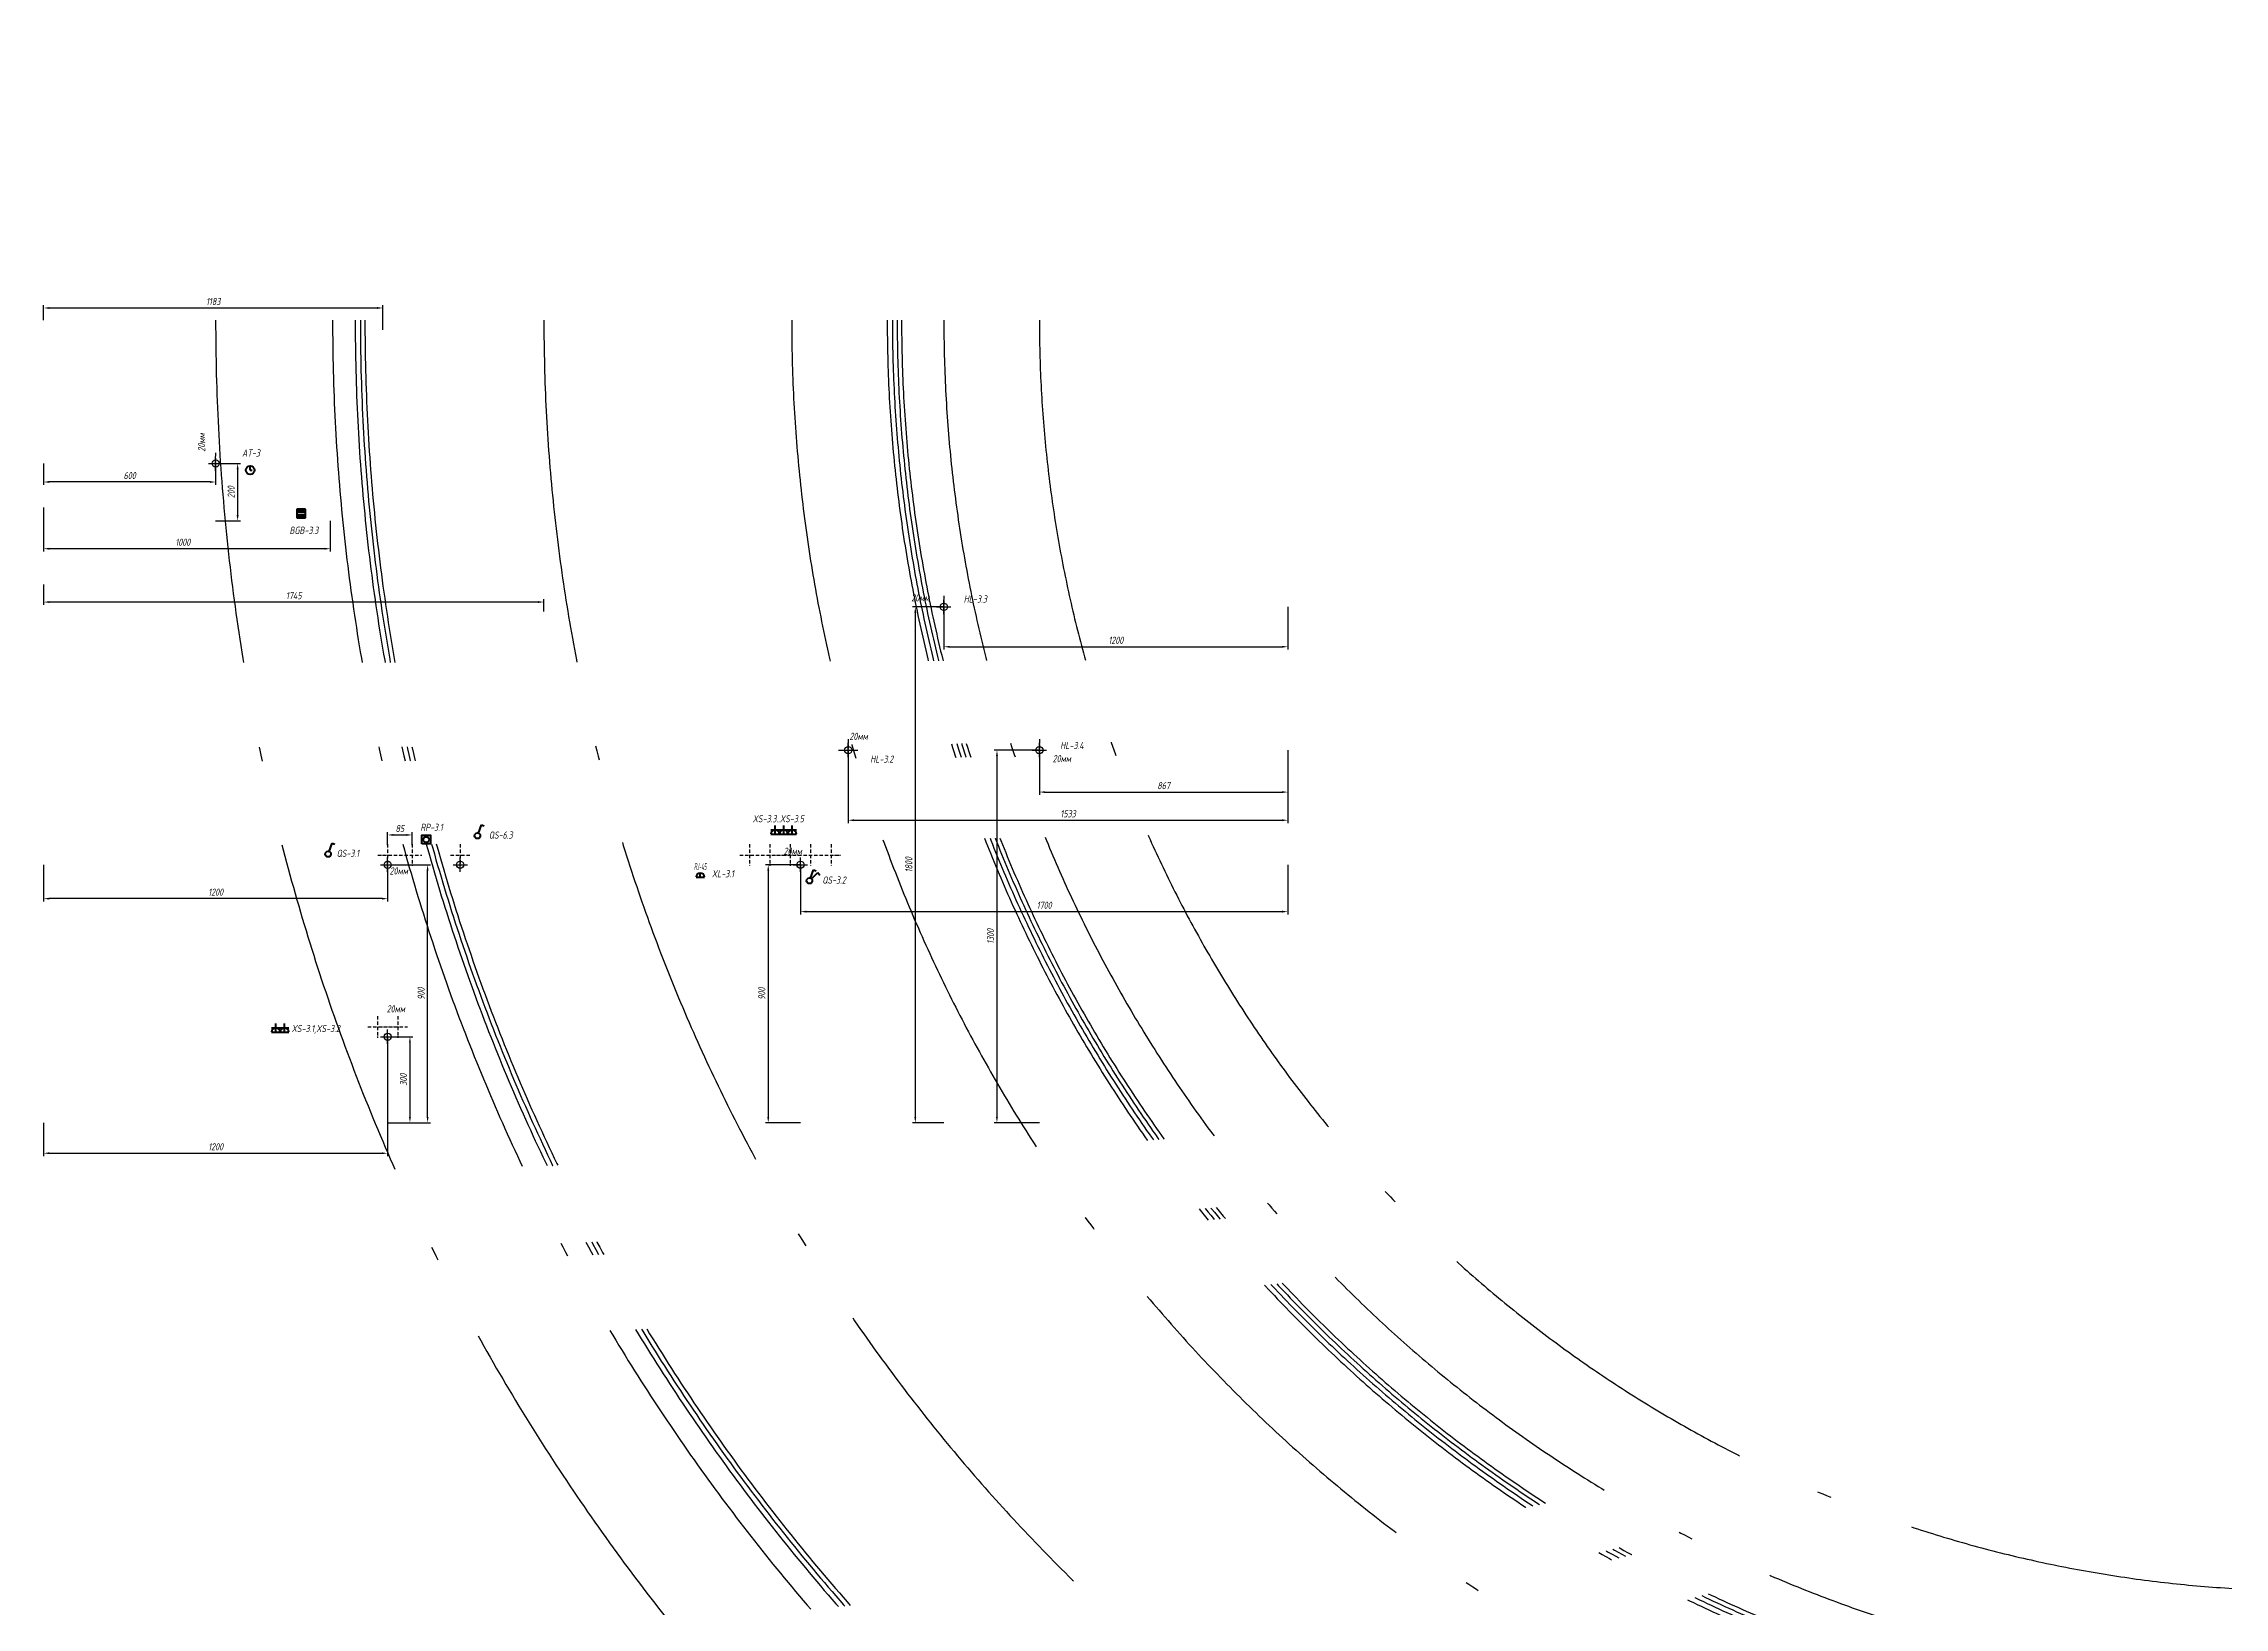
# Model space of a CAD drawing. Header units: millimetres. Extents: x -7022 to 24250, y -3577 to 31792.
# Drawn here: x -7022 to 584, y -761 to 4695 of the extents above; entities that cross this region are included whole.
import ezdxf
from ezdxf.enums import TextEntityAlignment as Align

# ---------------------------------------------------------------- set-up
doc = ezdxf.new("R2010")
doc.units = ezdxf.units.MM
doc.header["$PDMODE"] = 34
doc.header["$PDSIZE"] = 25
doc.linetypes.add('ACAD_ISO10W100', pattern=[18.5, 12, -3, 0.5, -3])
doc.layers.add('02 ЭОМ и СС', color=7, linetype='Continuous')
doc.layers.add('11 Привязка размеры', color=7, linetype='Continuous')
doc.layers.add('100 noprint', color=1, linetype='Continuous', plot=False)
doc.styles.get("Standard").update_dxf_attribs({"font": ''})
doc.styles.add('ГОСТ-ISOCPEUR', font='isocpeui.ttf', dxfattribs={"width": 0.8})
doc.styles.get('Standard').set_extended_font_data('Ubuntu')
doc.dimstyles.new('ISO-25', dxfattribs={"dimtxt": 2.5, "dimasz": 2.5, "dimexe": 1.25, "dimexo": 0.625, "dimtad": 1, "dimtxsty": 'Standard', "dimcen": 2.5, "dimadec": 0, "dimazin": 0, "dimtfac": 1, "dimtmove": 0, "dimatfit": 3, "dimfxl": 1, "dimarcsym": 0})

# ---------------------------------------------------------------- blocks, each defined once
blk = doc.blocks.new('*D20')
at = {"layer": '11 Привязка размеры', "color": 0, "lineweight": -2}
for p, q in [((-5822.2, 1230), (-5822.2, 813.4)), ((-7022.2, 930), (-7022.2, 813.4)), ((-7002.2, 823.4), (-5842.2, 823.4))]:
    blk.add_line(p, q, dxfattribs=at)
at = {"layer": '11 Привязка размеры', "color": 0}
for points in [[(-7002.2, 826.7), (-7002.2, 820.1), (-7022.2, 823.4)], [(-5842.2, 820.1), (-5842.2, 826.7), (-5822.2, 823.4)]]:
    blk.add_solid(points, dxfattribs=at)
at = {"layer": 'Defpoints', "color": 0}
for p in [(-5822.2, 1230), (-7022.2, 930), (-5822.2, 823.4)]:
    blk.add_point(p, dxfattribs=at)
at = {"layer": '11 Привязка размеры', "color": 0, "insert": (-6422.2, 845.9), "char_height": 25, "attachment_point": 5, "style": 'ГОСТ-ISOCPEUR'}
blk.add_mtext('1200', dxfattribs=at)
blk = doc.blocks.new('*D21')
at = {"layer": '11 Привязка размеры', "color": 0, "lineweight": -2}
for p, q in [((-5822.2, 1230), (-5734.5, 1230)), ((-5744.5, 1210), (-5744.5, 950)), ((-5822.2, 930), (-5734.5, 930))]:
    blk.add_line(p, q, dxfattribs=at)
at = {"layer": '11 Привязка размеры', "color": 0}
for points in [[(-5741.2, 1210), (-5747.8, 1210), (-5744.5, 1230)], [(-5747.8, 950), (-5741.2, 950), (-5744.5, 930)]]:
    blk.add_solid(points, dxfattribs=at)
at = {"layer": 'Defpoints', "color": 0}
for p in [(-5822.2, 1230), (-5822.2, 930), (-5744.5, 930)]:
    blk.add_point(p, dxfattribs=at)
at = {"layer": '11 Привязка размеры', "color": 0, "insert": (-5767, 1080), "char_height": 25, "attachment_point": 5, "rotation": 90, "style": 'ГОСТ-ISOCPEUR'}
blk.add_mtext('300', dxfattribs=at)
blk = doc.blocks.new('*D22')
at = {"layer": '11 Привязка размеры', "color": 0, "lineweight": -2}
for p, q in [((-5822.2, 1830), (-5672.9, 1830)), ((-5682.9, 950), (-5682.9, 1810)), ((-5822.2, 930), (-5672.9, 930))]:
    blk.add_line(p, q, dxfattribs=at)
at = {"layer": '11 Привязка размеры', "color": 0}
for points in [[(-5679.6, 1810), (-5686.2, 1810), (-5682.9, 1830)], [(-5686.2, 950), (-5679.6, 950), (-5682.9, 930)]]:
    blk.add_solid(points, dxfattribs=at)
at = {"layer": 'Defpoints', "color": 0}
for p in [(-5822.2, 1830), (-5682.9, 1830), (-5822.2, 930)]:
    blk.add_point(p, dxfattribs=at)
at = {"layer": '11 Привязка размеры', "color": 0, "insert": (-5705.4, 1380), "char_height": 25, "attachment_point": 5, "rotation": 90, "style": 'ГОСТ-ISOCPEUR'}
blk.add_mtext('900', dxfattribs=at)
blk = doc.blocks.new('*D23')
at = {"layer": '11 Привязка размеры', "color": 0, "lineweight": -2}
for p, q in [((-4382.2, 1830), (-4382.2, 1656.4)), ((-2682.2, 1830), (-2682.2, 1656.4)), ((-4362.2, 1666.4), (-2702.2, 1666.4))]:
    blk.add_line(p, q, dxfattribs=at)
at = {"layer": '11 Привязка размеры', "color": 0}
for points in [[(-4362.2, 1669.8), (-4362.2, 1663.1), (-4382.2, 1666.4)], [(-2702.2, 1663.1), (-2702.2, 1669.8), (-2682.2, 1666.4)]]:
    blk.add_solid(points, dxfattribs=at)
at = {"layer": 'Defpoints', "color": 0}
for p in [(-4382.2, 1830), (-2682.2, 1830), (-2682.2, 1666.4)]:
    blk.add_point(p, dxfattribs=at)
at = {"layer": '11 Привязка размеры', "color": 0, "insert": (-3532.2, 1688.9), "char_height": 25, "attachment_point": 5, "style": 'ГОСТ-ISOCPEUR'}
blk.add_mtext('1700', dxfattribs=at)
blk = doc.blocks.new('*D24')
at = {"layer": '11 Привязка размеры', "color": 0, "lineweight": -2}
for p, q in [((-4382.2, 1830), (-4504.7, 1830)), ((-4494.7, 1810), (-4494.7, 950)), ((-4382.2, 930), (-4504.7, 930))]:
    blk.add_line(p, q, dxfattribs=at)
at = {"layer": '11 Привязка размеры', "color": 0}
for points in [[(-4491.3, 1810), (-4498, 1810), (-4494.7, 1830)], [(-4498, 950), (-4491.3, 950), (-4494.7, 930)]]:
    blk.add_solid(points, dxfattribs=at)
at = {"layer": 'Defpoints', "color": 0}
for p in [(-4382.2, 1830), (-4494.7, 930), (-4382.2, 930)]:
    blk.add_point(p, dxfattribs=at)
at = {"layer": '11 Привязка размеры', "color": 0, "insert": (-4517.2, 1380), "char_height": 25, "attachment_point": 5, "rotation": 90, "style": 'ГОСТ-ISOCPEUR'}
blk.add_mtext('900', dxfattribs=at)
blk = doc.blocks.new('*D25')
at = {"layer": '11 Привязка размеры', "color": 0, "lineweight": -2}
for p, q in [((-3548.9, 2230), (-3548.9, 2073.7)), ((-2682.2, 2230), (-2682.2, 2073.7)), ((-3528.9, 2083.7), (-2702.2, 2083.7))]:
    blk.add_line(p, q, dxfattribs=at)
at = {"layer": '11 Привязка размеры', "color": 0}
for points in [[(-3528.9, 2087), (-3528.9, 2080.3), (-3548.9, 2083.7)], [(-2702.2, 2080.3), (-2702.2, 2087), (-2682.2, 2083.7)]]:
    blk.add_solid(points, dxfattribs=at)
at = {"layer": 'Defpoints', "color": 0}
for p in [(-3548.9, 2230), (-2682.2, 2230), (-2682.2, 2083.7)]:
    blk.add_point(p, dxfattribs=at)
at = {"layer": '11 Привязка размеры', "color": 0, "insert": (-3115.5, 2106.2), "char_height": 25, "attachment_point": 5, "style": 'ГОСТ-ISOCPEUR'}
blk.add_mtext('867', dxfattribs=at)
blk = doc.blocks.new('*D26')
at = {"layer": '11 Привязка размеры', "color": 0, "lineweight": -2}
for p, q in [((-3882.2, 2730), (-3882.2, 2580.7)), ((-2682.2, 2730), (-2682.2, 2580.7)), ((-3862.2, 2590.7), (-2702.2, 2590.7))]:
    blk.add_line(p, q, dxfattribs=at)
at = {"layer": '11 Привязка размеры', "color": 0}
for points in [[(-3862.2, 2594), (-3862.2, 2587.4), (-3882.2, 2590.7)], [(-2702.2, 2587.4), (-2702.2, 2594), (-2682.2, 2590.7)]]:
    blk.add_solid(points, dxfattribs=at)
at = {"layer": 'Defpoints', "color": 0}
for p in [(-3882.2, 2730), (-2682.2, 2730), (-2682.2, 2590.7)]:
    blk.add_point(p, dxfattribs=at)
at = {"layer": '11 Привязка размеры', "color": 0, "insert": (-3282.2, 2613.2), "char_height": 25, "attachment_point": 5, "style": 'ГОСТ-ISOCPEUR'}
blk.add_mtext('1200', dxfattribs=at)
blk = doc.blocks.new('*D27')
at = {"layer": '11 Привязка размеры', "color": 0, "lineweight": -2}
for p, q in [((-4215.6, 2230), (-4215.6, 1975.4)), ((-2682.2, 2230), (-2682.2, 1975.4)), ((-4195.6, 1985.4), (-2702.2, 1985.4))]:
    blk.add_line(p, q, dxfattribs=at)
at = {"layer": '11 Привязка размеры', "color": 0}
for points in [[(-4195.6, 1988.7), (-4195.6, 1982), (-4215.6, 1985.4)], [(-2702.2, 1982), (-2702.2, 1988.7), (-2682.2, 1985.4)]]:
    blk.add_solid(points, dxfattribs=at)
at = {"layer": 'Defpoints', "color": 0}
for p in [(-4215.6, 2230), (-2682.2, 2230), (-2682.2, 1985.4)]:
    blk.add_point(p, dxfattribs=at)
at = {"layer": '11 Привязка размеры', "color": 0, "insert": (-3448.9, 2007.9), "char_height": 25, "attachment_point": 5, "style": 'ГОСТ-ISOCPEUR'}
blk.add_mtext('1533', dxfattribs=at)
blk = doc.blocks.new('*D28')
at = {"layer": '11 Привязка размеры', "color": 0, "lineweight": -2}
for p, q in [((-3548.9, 2230), (-3706.9, 2230)), ((-3696.9, 2210), (-3696.9, 950)), ((-3548.9, 930), (-3706.9, 930))]:
    blk.add_line(p, q, dxfattribs=at)
at = {"layer": '11 Привязка размеры', "color": 0}
for points in [[(-3693.6, 2210), (-3700.2, 2210), (-3696.9, 2230)], [(-3700.2, 950), (-3693.6, 950), (-3696.9, 930)]]:
    blk.add_solid(points, dxfattribs=at)
at = {"layer": 'Defpoints', "color": 0}
for p in [(-3548.9, 2230), (-3696.9, 930), (-3548.9, 930)]:
    blk.add_point(p, dxfattribs=at)
at = {"layer": '11 Привязка размеры', "color": 0, "insert": (-3719.4, 1580), "char_height": 25, "attachment_point": 5, "rotation": 90, "style": 'ГОСТ-ISOCPEUR'}
blk.add_mtext('1300', dxfattribs=at)
blk = doc.blocks.new('*D29')
at = {"layer": '11 Привязка размеры', "color": 0, "lineweight": -2}
for p, q in [((-3882.2, 2730), (-3991.7, 2730)), ((-3981.7, 2710), (-3981.7, 950)), ((-3882.2, 930), (-3991.7, 930))]:
    blk.add_line(p, q, dxfattribs=at)
at = {"layer": '11 Привязка размеры', "color": 0}
for points in [[(-3978.4, 2710), (-3985.1, 2710), (-3981.7, 2730)], [(-3985.1, 950), (-3978.4, 950), (-3981.7, 930)]]:
    blk.add_solid(points, dxfattribs=at)
at = {"layer": 'Defpoints', "color": 0}
for p in [(-3882.2, 2730), (-3981.7, 930), (-3882.2, 930)]:
    blk.add_point(p, dxfattribs=at)
at = {"layer": '11 Привязка размеры', "color": 0, "insert": (-4004.2, 1830), "char_height": 25, "attachment_point": 5, "rotation": 90, "style": 'ГОСТ-ISOCPEUR'}
blk.add_mtext('1800', dxfattribs=at)
blk = doc.blocks.new('*D30')
at = {"layer": '11 Привязка размеры', "color": 0, "lineweight": -2}
for p, q in [((-7022.2, 2808.5), (-7022.2, 2736.8)), ((-5297.2, 2746.8), (-7002.2, 2746.8)), ((-5277.2, 2713.5), (-5277.2, 2756.8))]:
    blk.add_line(p, q, dxfattribs=at)
at = {"layer": '11 Привязка размеры', "color": 0}
for points in [[(-7002.2, 2750.1), (-7002.2, 2743.5), (-7022.2, 2746.8)], [(-5297.2, 2743.5), (-5297.2, 2750.1), (-5277.2, 2746.8)]]:
    blk.add_solid(points, dxfattribs=at)
at = {"layer": 'Defpoints', "color": 0}
for p in [(-7022.2, 2808.5), (-7022.2, 2746.8), (-5277.2, 2713.5)]:
    blk.add_point(p, dxfattribs=at)
at = {"layer": '11 Привязка размеры', "color": 0, "insert": (-6149.7, 2769.3), "char_height": 25, "attachment_point": 5, "style": 'ГОСТ-ISOCPEUR'}
blk.add_mtext('1745', dxfattribs=at)
blk = doc.blocks.new('геркон')
at = {"lineweight": -2}
for points in [[(3, 2), (3, 3), (0, 3), (0, 2)], [(3, 0), (3, 1), (0, 1), (0, 0)]]:
    blk.add_hatch(color=0, dxfattribs=at).paths.add_polyline_path(points)
at = {"color": 0, "lineweight": -2}
for p, q in [((0, 0), (0, 3)), ((0, 3), (3, 3)), ((0, 2), (3, 2)), ((0, 1), (3, 1)), ((3, 0), (0, 0)), ((3, 3), (3, 0))]:
    blk.add_line(p, q, dxfattribs=at)
blk = doc.blocks.new('*D38')
at = {"layer": '11 Привязка размеры', "color": 0, "lineweight": -2}
for p, q in [((-7022.2, 3077), (-7022.2, 2922.9)), ((-6022.2, 3030), (-6022.2, 2922.9)), ((-6042.2, 2932.9), (-7002.2, 2932.9))]:
    blk.add_line(p, q, dxfattribs=at)
at = {"layer": '11 Привязка размеры', "color": 0}
for points in [[(-7002.2, 2936.2), (-7002.2, 2929.6), (-7022.2, 2932.9)], [(-6042.2, 2929.6), (-6042.2, 2936.2), (-6022.2, 2932.9)]]:
    blk.add_solid(points, dxfattribs=at)
at = {"layer": 'Defpoints', "color": 0}
for p in [(-7022.2, 3077), (-6022.2, 3030), (-7022.2, 2932.9)]:
    blk.add_point(p, dxfattribs=at)
at = {"layer": '11 Привязка размеры', "color": 0, "insert": (-6536.9, 2955.4), "char_height": 25, "attachment_point": 5, "style": 'ГОСТ-ISOCPEUR'}
blk.add_mtext('1000', dxfattribs=at)
blk = doc.blocks.new('часы')
at = {"color": 0, "lineweight": -2}
for q in [(9893.5, 982.52), (9894.25, 981.52)]:
    blk.add_line((9893.5, 981.52), q, dxfattribs=at)
blk.add_circle((9893.5, 981.52), 1.5, dxfattribs=at)
blk = doc.blocks.new('кнопка 1')
at = {"color": 0, "lineweight": -2}
for p, q in [((0.35, 0.94), (1.39, 3.78)), ((1.39, 3.78), (2.34, 3.45))]:
    blk.add_line(p, q, dxfattribs=at)
blk.add_circle((0, 0), 1, dxfattribs=at)
blk = doc.blocks.new('регулятор')
at = {"color": 0, "lineweight": -2}
blk.add_lwpolyline([(-1.5, -1.5), (-1.5, 1.5), (1.5, 1.5), (1.5, -1.5)], close=True, dxfattribs=at)
blk.add_circle((0, 0), 1, dxfattribs=at)
blk = doc.blocks.new('розетка скрытая трехполюсная')
at = {"color": 0, "lineweight": -2}
for p, q in [((-1.5, 1.5), (1.5, 1.5)), ((-1.5, 0), (1.5, 0)), ((0, 0), (0, 3))]:
    blk.add_line(p, q, dxfattribs=at)
blk.add_arc((0, 0), 1.5, 0, 180, dxfattribs=at)
blk = doc.blocks.new('розетка RJ-45')
at = {"color": 0, "lineweight": -2}
for p, q in [((-1.5, 0), (1.5, 0)), ((0, 0), (0, 1.5))]:
    blk.add_line(p, q, dxfattribs=at)
blk.add_arc((0, 0), 1.5, 0, 180, dxfattribs=at)
at = {"color": 0, "lineweight": -2, "style": 'ГОСТ-ISOCPEUR', "width": 0.4}
blk.add_text('RJ-45', height=2.5, dxfattribs=at).set_placement((0, 2.5), align=Align.CENTER)
blk = doc.blocks.new('кнопка 2')
at = {"color": 0, "lineweight": -2}
for p, q in [((0.35, 0.94), (1.39, 3.78)), ((0.71, 0.71), (2.93, 2.93)), ((1.39, 3.78), (2.34, 3.45)), ((2.93, 2.93), (3.66, 2))]:
    blk.add_line(p, q, dxfattribs=at)
blk.add_circle((0, 0), 1, dxfattribs=at)
blk = doc.blocks.new('*D56')
at = {"layer": '11 Привязка размеры', "color": 0, "lineweight": -2}
for p, q in [((-6422.2, 3230), (-6335.5, 3230)), ((-6345.5, 3210), (-6345.5, 3050)), ((-6422.2, 3030), (-6335.5, 3030))]:
    blk.add_line(p, q, dxfattribs=at)
at = {"layer": '11 Привязка размеры', "color": 0}
for points in [[(-6342.2, 3210), (-6348.9, 3210), (-6345.5, 3230)], [(-6348.9, 3050), (-6342.2, 3050), (-6345.5, 3030)]]:
    blk.add_solid(points, dxfattribs=at)
at = {"layer": 'Defpoints', "color": 0}
for p in [(-6422.2, 3230), (-6422.2, 3030), (-6345.5, 3030)]:
    blk.add_point(p, dxfattribs=at)
at = {"layer": '11 Привязка размеры', "color": 0, "insert": (-6368, 3130), "char_height": 25, "attachment_point": 5, "rotation": 90, "style": 'ГОСТ-ISOCPEUR'}
blk.add_mtext('200', dxfattribs=at)
blk = doc.blocks.new('*D57')
at = {"layer": '11 Привязка размеры', "color": 0, "lineweight": -2}
for p, q in [((-7022.2, 3230), (-7022.2, 3155.7)), ((-6422.2, 3230), (-6422.2, 3155.7)), ((-6442.2, 3165.7), (-7002.2, 3165.7))]:
    blk.add_line(p, q, dxfattribs=at)
at = {"layer": '11 Привязка размеры', "color": 0}
for points in [[(-7002.2, 3169.1), (-7002.2, 3162.4), (-7022.2, 3165.7)], [(-6442.2, 3162.4), (-6442.2, 3169.1), (-6422.2, 3165.7)]]:
    blk.add_solid(points, dxfattribs=at)
at = {"layer": 'Defpoints', "color": 0}
for p in [(-7022.2, 3230), (-6422.2, 3230), (-7022.2, 3165.7)]:
    blk.add_point(p, dxfattribs=at)
at = {"layer": '11 Привязка размеры', "color": 0, "insert": (-6722.2, 3188.2), "char_height": 25, "attachment_point": 5, "style": 'ГОСТ-ISOCPEUR'}
blk.add_mtext('600', dxfattribs=at)
blk = doc.blocks.new('*D58')
at = {"layer": '11 Привязка размеры', "color": 0, "lineweight": -2}
for p, q in [((-7022.2, 1830), (-7022.2, 1701.8)), ((-5822.2, 1830), (-5822.2, 1701.8)), ((-5842.2, 1711.8), (-7002.2, 1711.8))]:
    blk.add_line(p, q, dxfattribs=at)
at = {"layer": '11 Привязка размеры', "color": 0}
for points in [[(-7002.2, 1715.1), (-7002.2, 1708.4), (-7022.2, 1711.8)], [(-5842.2, 1708.4), (-5842.2, 1715.1), (-5822.2, 1711.8)]]:
    blk.add_solid(points, dxfattribs=at)
at = {"layer": 'Defpoints', "color": 0}
for p in [(-7022.2, 1830), (-5822.2, 1830), (-7022.2, 1711.8)]:
    blk.add_point(p, dxfattribs=at)
at = {"layer": '11 Привязка размеры', "color": 0, "insert": (-6422.2, 1734.3), "char_height": 25, "attachment_point": 5, "style": 'ГОСТ-ISOCPEUR'}
blk.add_mtext('1200', dxfattribs=at)
blk = doc.blocks.new('*D59')
at = {"layer": '11 Привязка размеры', "color": 0, "lineweight": -2}
for p, q in [((-7022.2, 3730), (-7022.2, 3782.9)), ((-7002.2, 3772.9), (-5859.2, 3772.9)), ((-5839.2, 3697), (-5839.2, 3782.9))]:
    blk.add_line(p, q, dxfattribs=at)
at = {"layer": '11 Привязка размеры', "color": 0}
for points in [[(-7002.2, 3776.2), (-7002.2, 3769.6), (-7022.2, 3772.9)], [(-5859.2, 3769.6), (-5859.2, 3776.2), (-5839.2, 3772.9)]]:
    blk.add_solid(points, dxfattribs=at)
at = {"layer": 'Defpoints', "color": 0}
for p in [(-7022.2, 3730), (-5839.2, 3772.9), (-5839.2, 3697)]:
    blk.add_point(p, dxfattribs=at)
at = {"layer": '11 Привязка размеры', "color": 0, "insert": (-6430.7, 3795.4), "char_height": 25, "attachment_point": 5, "style": 'ГОСТ-ISOCPEUR'}
blk.add_mtext('1183', dxfattribs=at)
blk = doc.blocks.new('*D60')
at = {"layer": '11 Привязка размеры', "color": 0, "lineweight": -2}
for p, q in [((-5822.2, 1898), (-5822.2, 1944)), ((-5802.2, 1934), (-5757.2, 1934)), ((-5737.2, 1898), (-5737.2, 1944))]:
    blk.add_line(p, q, dxfattribs=at)
at = {"layer": '11 Привязка размеры', "color": 0}
for points in [[(-5802.2, 1937.4), (-5802.2, 1930.7), (-5822.2, 1934)], [(-5757.2, 1930.7), (-5757.2, 1937.4), (-5737.2, 1934)]]:
    blk.add_solid(points, dxfattribs=at)
at = {"layer": 'Defpoints', "color": 0}
for p in [(-5737.2, 1934), (-5822.2, 1898), (-5737.2, 1898)]:
    blk.add_point(p, dxfattribs=at)
at = {"layer": '11 Привязка размеры', "color": 0, "insert": (-5779.7, 1956.5), "char_height": 25, "attachment_point": 5, "style": 'ГОСТ-ISOCPEUR'}
blk.add_mtext('85', dxfattribs=at)

msp = doc.modelspace()

# ---------------------------------------------------------------- linework, layer by layer
at = {"layer": '100 noprint', "color": 1, "linetype": 'ACAD_ISO10W100', "lineweight": -2, "ltscale": 100}
for points in [[(8191.2, 9750.1), (8191.2, 3730, -1), (-6422.2, 3730)], [(7783.2, 9750.1), (7783.2, 3730, -1), (-6014.2, 3730)], [(7704.3, 9750.1), (7704.3, 3730, -1), (-5935.4, 3730)], [(7686.3, 9750.1), (7686.3, 3730, -1), (-5917.4, 3730)], [(7670.3, 9750.1), (7670.3, 3730, -1), (-5901.4, 3730)], [(7046.2, 9750.1), (7046.2, 3730, -1), (-5277.2, 3730)], [(6181.9, 9750.1), (6181.9, 3730, -1), (-4412.9, 3730)], [(5848.5, 9750.1), (5848.5, 3730, -1), (-4079.6, 3730)], [(5830.5, 9750.1), (5830.5, 3730, -1), (-4061.6, 3730)], [(5814, 9750.1), (5814, 3730, -1), (-4045, 3730)], [(5798.5, 9750.1), (5798.5, 3730, -1), (-4029.6, 3730)], [(5651.2, 9750.1), (5651.2, 3730, -1), (-3882.2, 3730)], [(5317.8, 9750.1), (5317.8, 3730, -1), (-3548.9, 3730)]]:
    msp.add_lwpolyline(points, format="xyb", dxfattribs=at)
at = {"layer": '11 Привязка размеры', "linetype": 'ACAD_ISO10W100'}
for p, q in [((-6422.2, 3267.9), (-6422.2, 3192.1)), ((-6422.2, 3267.9), (-6422.2, 3192.1)), ((-3882.2, 2767.9), (-3882.2, 2692.1)), ((-3882.2, 2767.9), (-3882.2, 2692.1)), ((-3882.2, 2767.9), (-3882.2, 2692.1)), ((-3882.2, 2767.9), (-3882.2, 2692.1)), ((-4249.6, 2230), (-4181.6, 2230)), ((-4249.6, 2230), (-4181.6, 2230)), ((-4215.6, 2267.9), (-4215.6, 2192.1)), ((-4215.6, 2267.9), (-4215.6, 2192.1)), ((-4215.6, 2267.9), (-4215.6, 2192.1)), ((-4215.6, 2267.9), (-4215.6, 2192.1)), ((-3548.9, 2267.9), (-3548.9, 2192.1)), ((-3548.9, 2267.9), (-3548.9, 2192.1)), ((-3548.9, 2267.9), (-3548.9, 2192.1)), ((-3548.9, 2267.9), (-3548.9, 2192.1)), ((-5822.2, 1901.9), (-5822.2, 1826.1)), ((-5737.2, 1901.9), (-5737.2, 1826.1)), ((-5569.2, 1901.9), (-5569.2, 1826.1)), ((-4559.7, 1901.9), (-4559.7, 1826.1)), ((-4559.7, 1901.9), (-4559.7, 1826.1)), ((-4488.7, 1901.9), (-4488.7, 1826.1)), ((-4488.7, 1901.9), (-4488.7, 1826.1)), ((-4417.7, 1901.9), (-4417.7, 1826.1)), ((-4417.7, 1901.9), (-4417.7, 1826.1)), ((-4346.7, 1901.9), (-4346.7, 1826.1)), ((-4346.7, 1901.9), (-4346.7, 1826.1)), ((-4275.7, 1901.9), (-4275.7, 1826.1)), ((-4275.7, 1901.9), (-4275.7, 1826.1)), ((-5856.2, 1864), (-5703.2, 1864)), ((-5603.2, 1864), (-5535.2, 1864)), ((-4593.7, 1864), (-4241.7, 1864)), ((-4593.7, 1864), (-4241.7, 1864)), ((-5857.7, 1301.9), (-5857.7, 1226.1)), ((-5857.7, 1301.9), (-5857.7, 1226.1)), ((-5786.7, 1301.9), (-5786.7, 1226.1)), ((-5786.7, 1301.9), (-5786.7, 1226.1)), ((-5891.7, 1264), (-5752.7, 1264)), ((-5891.7, 1264), (-5752.7, 1264))]:
    msp.add_line(p, q, dxfattribs=at)
at = {"layer": '11 Привязка размеры', "lineweight": -2}
for p in [(-6422.2, 3230), (-6422.2, 3230), (-3882.2, 2730), (-3882.2, 2730), (-4215.6, 2230), (-4215.6, 2230), (-3548.9, 2230), (-3548.9, 2230), (-5822.2, 1830), (-5822.2, 1830), (-5569.2, 1830), (-4382.2, 1830), (-4382.2, 1830), (-5822.2, 1230), (-5822.2, 1230)]:
    msp.add_point(p, dxfattribs=at)

# ---------------------------------------------------------------- block references
at = {"layer": '02 ЭОМ и СС', "color": 5, "lineweight": 40, "xscale": 10, "yscale": 10, "zscale": 10}
msp.add_blockref('часы', (-105237.2, -6607.8), dxfattribs=at)
at = {"layer": '02 ЭОМ и СС', "lineweight": 40, "yscale": 10, "zscale": 10}
for name, p, xscale in [('геркон', (-6109, 3040.9), -10), ('регулятор', (-5687.7, 1917.9), 10)]:
    msp.add_blockref(name, p, dxfattribs=dict(at, xscale=xscale))
at = {"layer": '02 ЭОМ и СС', "color": 3, "lineweight": 40, "xscale": 10, "yscale": 10, "zscale": 10}
for name, p in [('кнопка 1', (-6030.1, 1867.5)), ('кнопка 1', (-5509.2, 1931.2)), ('кнопка 2', (-4351, 1774.2))]:
    msp.add_blockref(name, p, dxfattribs=at)
at = {"layer": '02 ЭОМ и СС', "color": 1, "lineweight": 40, "xscale": 10, "yscale": 10, "zscale": 10}
for p in [(-4470.8, 1937), (-4440.8, 1937), (-4410.8, 1937), (-6212.3, 1246), (-6182.3, 1246)]:
    msp.add_blockref('розетка скрытая трехполюсная', p, dxfattribs=at)
at = {"layer": '02 ЭОМ и СС', "color": 6, "lineweight": 40, "xscale": 10, "yscale": 10, "zscale": 10}
msp.add_blockref('розетка RJ-45', (-4731.6, 1786.2), dxfattribs=at)

# ---------------------------------------------------------------- texts
at = {"layer": '02 ЭОМ и СС', "linetype": 'Continuous', "style": 'ГОСТ-ISOCPEUR', "width": 0.8}
for s, p in [('AT-3', (-6267.6, 3254.4)), ('BGB-3.3', (-6063.9, 2984.5)), ('HL-3.3', (-3731.9, 2744.9)), ('HL-3.2', (-4058.5, 2186.1)), ('HL-3.4', (-3394.5, 2233.9))]:
    msp.add_text(s, height=25, dxfattribs=at).set_placement(p, align=Align.RIGHT)
for s, p in [('XS-3.3..XS-3.5', (-4549.1, 1978.2)), ('RP-3.1', (-5707.9, 1948.2)), ('QS-6.3', (-5469.2, 1921.2)), ('QS-3.1', (-6000.1, 1857.5)), ('XL-3.1', (-4691.6, 1786.2)), ('QS-3.2', (-4306, 1764.2)), ('XS-3.1,XS-3.2', (-6157.3, 1246))]:
    msp.add_text(s, height=25, dxfattribs=at).set_placement(p)
at = {"layer": '11 Привязка размеры', "style": 'ГОСТ-ISOCPEUR', "width": 0.8}
msp.add_text('20мм', height=25, rotation=90, dxfattribs=at).set_placement((-6458.6, 3335.3), align=Align.RIGHT)
msp.add_text('20мм', height=25, rotation=90, dxfattribs=at).set_placement((-6458.6, 3335.3), align=Align.RIGHT)
for p in [(-3932.2, 2748.8), (-4147.6, 2265.8), (-3438.7, 2187.9), (-4377.3, 1864.7), (-4377.3, 1864.7), (-5751.6, 1796), (-5751.6, 1796), (-5761.9, 1314.7)]:
    msp.add_text('20мм', height=25, dxfattribs=at).set_placement(p, align=Align.RIGHT)

# ---------------------------------------------------------------- dimensions: what is measured, and where the dimension line sits
at = {"layer": '11 Привязка размеры'}
for base, p1, p2, picture, middle in [((-5839.2, 3772.9), (-7022.2, 3730), (-5839.2, 3697), '*D59', (-6430.7, 3795.4)), ((-7022.2, 3165.7), (-6422.2, 3230), (-7022.2, 3230), '*D57', (-6722.2, 3188.2)), ((-2682.2, 2590.7), (-3882.2, 2730), (-2682.2, 2730), '*D26', (-3282.2, 2613.2)), ((-2682.2, 1985.4), (-4215.6, 2230), (-2682.2, 2230), '*D27', (-3448.9, 2007.9)), ((-2682.2, 2083.7), (-3548.9, 2230), (-2682.2, 2230), '*D25', (-3115.5, 2106.2)), ((-5737.2, 1934), (-5822.2, 1898), (-5737.2, 1898), '*D60', (-5779.7, 1956.5)), ((-7022.2, 1711.8), (-5822.2, 1830), (-7022.2, 1830), '*D58', (-6422.2, 1734.3)), ((-2682.2, 1666.4), (-4382.2, 1830), (-2682.2, 1830), '*D23', (-3532.2, 1688.9)), ((-5822.2, 823.4), (-7022.2, 930), (-5822.2, 1230), '*D20', (-6422.2, 845.9))]:
    dim = msp.add_linear_dim(base=base, p1=p1, p2=p2, dimstyle='ISO-25', override={"dimtxt": 25, "dimasz": 20, "dimexe": 10, "dimexo": 0, "dimgap": 10, "dimdec": 0, "dimtxsty": 'ГОСТ-ISOCPEUR'}, dxfattribs=at)
    dim.commit()
    dim.dimension.update_dxf_attribs({"geometry": picture, "text_midpoint": middle})
for base, p1, p2, picture, middle in [((-6345.5, 3030), (-6422.2, 3230), (-6422.2, 3030), '*D56', (-6368, 3130)), ((-3981.7, 930), (-3882.2, 2730), (-3882.2, 930), '*D29', (-4004.2, 1830)), ((-3696.9, 930), (-3548.9, 2230), (-3548.9, 930), '*D28', (-3719.4, 1580)), ((-4494.7, 930), (-4382.2, 1830), (-4382.2, 930), '*D24', (-4517.2, 1380))]:
    dim = msp.add_linear_dim(base=base, p1=p1, p2=p2, angle=90, dimstyle='ISO-25', override={"dimtxt": 25, "dimasz": 20, "dimexe": 10, "dimexo": 0, "dimgap": 10, "dimdec": 0, "dimtxsty": 'ГОСТ-ISOCPEUR'}, dxfattribs=at)
    dim.commit()
    dim.dimension.update_dxf_attribs({"geometry": picture, "text_midpoint": middle})
for base, p1, p2, picture, middle in [((-7022.2, 2932.9), (-6022.2, 3030), (-7022.2, 3077), '*D38', (-6536.9, 2932.9)), ((-7022.2, 2746.8), (-5277.2, 2713.5), (-7022.2, 2808.5), '*D30', (-6149.7, 2746.8))]:
    dim = msp.add_linear_dim(base=base, p1=p1, p2=p2, dimstyle='ISO-25', override={"dimtxt": 25, "dimasz": 20, "dimexe": 10, "dimexo": 0, "dimgap": 10, "dimdec": 0, "dimtxsty": 'ГОСТ-ISOCPEUR'}, dxfattribs=at)
    dim.commit()
    dim.dimension.update_dxf_attribs({"geometry": picture, "text_midpoint": middle, "dimtype": 160})
for base, p1, p2, picture, middle in [((-5682.9, 1830), (-5822.2, 930), (-5822.2, 1830), '*D22', (-5682.9, 1380)), ((-5744.5, 930), (-5822.2, 1230), (-5822.2, 930), '*D21', (-5744.5, 1080))]:
    dim = msp.add_linear_dim(base=base, p1=p1, p2=p2, angle=90, dimstyle='ISO-25', override={"dimtxt": 25, "dimasz": 20, "dimexe": 10, "dimexo": 0, "dimgap": 10, "dimdec": 0, "dimtxsty": 'ГОСТ-ISOCPEUR'}, dxfattribs=at)
    dim.commit()
    dim.dimension.update_dxf_attribs({"geometry": picture, "text_midpoint": middle, "dimtype": 160})

doc.saveas('drawing.dxf')
